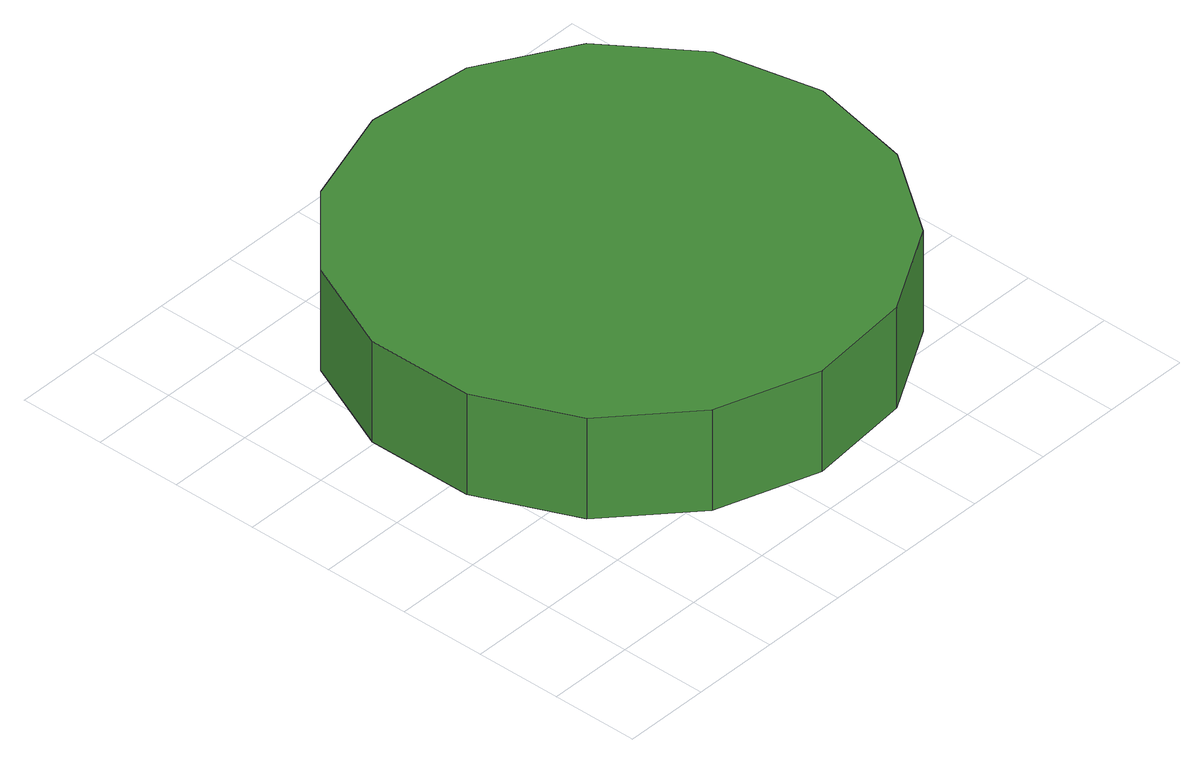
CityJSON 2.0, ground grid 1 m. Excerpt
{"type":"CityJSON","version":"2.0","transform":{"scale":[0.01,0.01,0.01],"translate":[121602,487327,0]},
"CityObjects":{
"tree1":{"type":"SolitaryVegetationObject","attributes":{"function":"something"},"geometry":[{"type":"MultiSurface","lod":"1","boundaries":[[[0,1,2,3,4,5,6,7,8,9,10,11,12,13,14]],[[15,16,17,18,19,20,21,22,23,24,25,26,27,28,29]],[[0,29,28,1]],[[1,28,27,2]],[[2,27,26,3]],[[3,26,25,4]],[[4,25,24,5]],[[5,24,23,6]],[[6,23,22,7]],[[7,22,21,8]],[[8,21,20,9]],[[9,20,19,10]],[[10,19,18,11]],[[11,18,17,12]],[[12,17,16,13]],[[13,16,15,14]],[[14,15,29,0]]]}]}
},
"vertices":[
[668,341,142],[642,462,142],[569,563,142],[462,624,142],[339,637,142],[221,599,142],[129,516,142],[79,403,142],[79,279,142],[129,166,142],[221,84,142],[339,45,142],[462,58,142],[569,120,142],[642,220,142],[642,220,17],[569,120,17],[462,58,17],[339,45,17],[221,84,17],[129,166,17],[79,279,17],[79,403,17],[129,516,17],[221,599,17],[339,637,17],[462,624,17],[569,563,17],[642,462,17],[668,341,17]
]}
